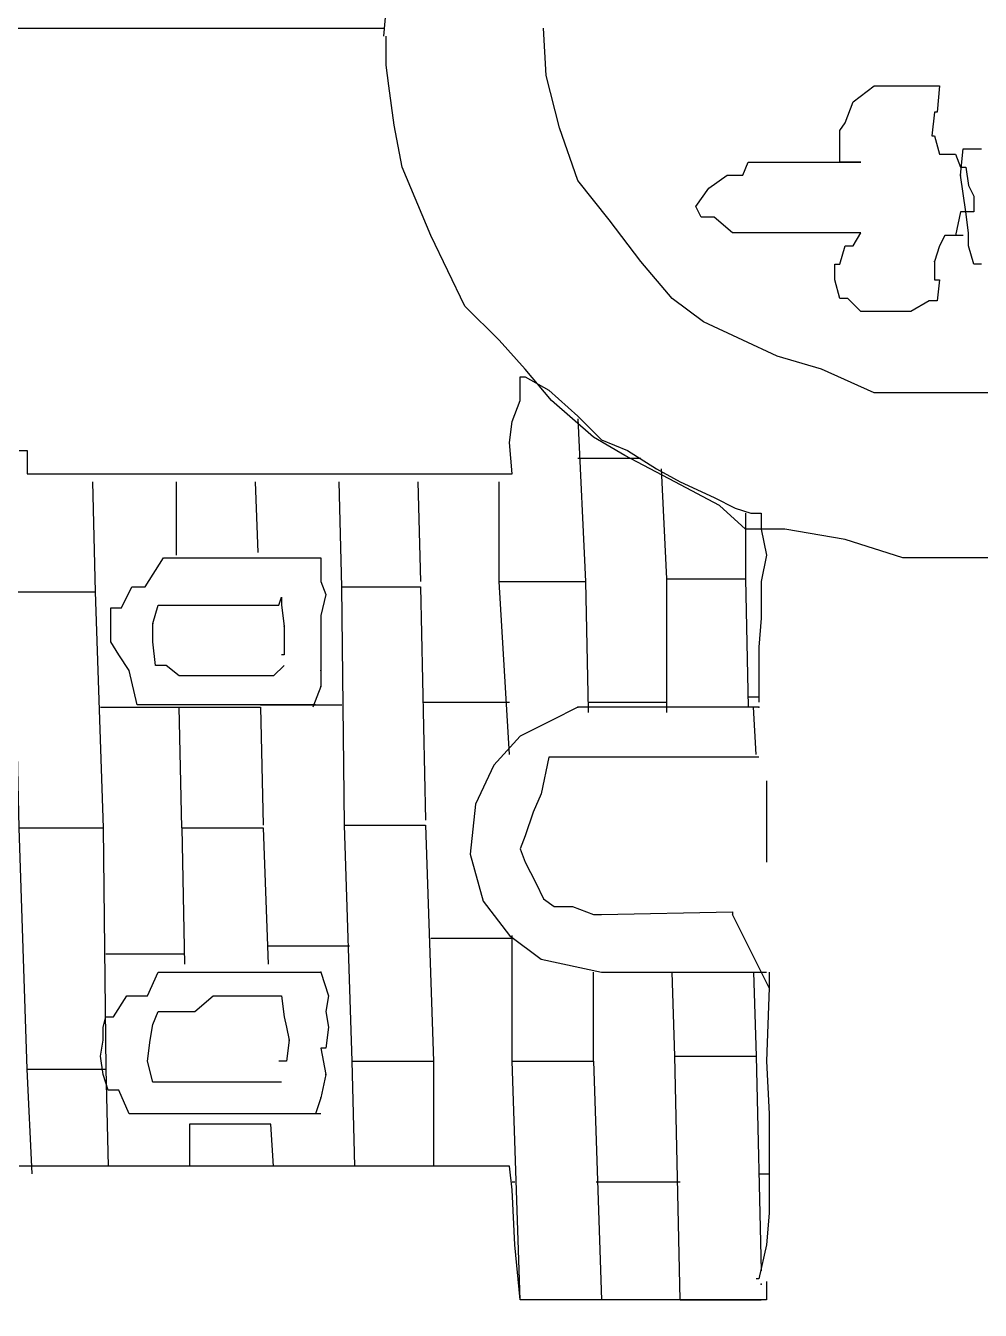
# Model space of a CAD drawing. Extents: x 730854 to 731444, y 4378581 to 4379608.
# Drawn here: x 730888.375 to 730892.015, y 4379437.29 to 4379442.19 of the extents above; entities that cross this region are included whole.
import ezdxf

# ---------------------------------------------------------------- set-up
doc = ezdxf.new("R2010")
doc.units = 0
doc.layers.get('0').update_dxf_attribs({"linetype": 'CONTINUOUS'})

msp = doc.modelspace()

# ---------------------------------------------------------------- linework, layer by layer
at = {"color": 0, "linetype": 'CONTINUOUS'}
for p, q in [((730889.74, 4379442.15), (730889.75, 4379442.25)), ((730889.74, 4379442.15), (730889.75, 4379442.25)), ((730888.19, 4379442.18), (730888.97, 4379442.18)), ((730888.19, 4379442.18), (730888.97, 4379442.18)), ((730888.97, 4379442.18), (730889.59, 4379442.18)), ((730888.97, 4379442.18), (730889.59, 4379442.18)), ((730889.59, 4379442.18), (730889.74, 4379442.18)), ((730889.59, 4379442.18), (730889.74, 4379442.18)), ((730890.36, 4379442), (730890.35, 4379442.18)), ((730890.36, 4379442), (730890.35, 4379442.18)), ((730889.75, 4379442.04), (730889.75, 4379442.15)), ((730889.75, 4379442.04), (730889.75, 4379442.15)), ((730889.76, 4379441.96), (730889.75, 4379442.04)), ((730889.76, 4379441.96), (730889.75, 4379442.04)), ((730890.41, 4379441.8), (730890.36, 4379442)), ((730890.41, 4379441.8), (730890.36, 4379442)), ((730889.78, 4379441.81), (730889.76, 4379441.96)), ((730889.78, 4379441.81), (730889.76, 4379441.96)), ((730891.53, 4379441.9), (730891.61, 4379441.96)), ((730891.53, 4379441.9), (730891.61, 4379441.96)), ((730891.61, 4379441.96), (730891.68, 4379441.96)), ((730891.61, 4379441.96), (730891.68, 4379441.96)), ((730891.68, 4379441.96), (730891.76, 4379441.96)), ((730891.68, 4379441.96), (730891.76, 4379441.96)), ((730891.76, 4379441.96), (730891.81, 4379441.96)), ((730891.76, 4379441.96), (730891.81, 4379441.96)), ((730891.81, 4379441.96), (730891.86, 4379441.96)), ((730891.81, 4379441.96), (730891.86, 4379441.96)), ((730891.86, 4379441.96), (730891.85, 4379441.86)), ((730891.86, 4379441.96), (730891.85, 4379441.86)), ((730891.5, 4379441.82), (730891.53, 4379441.9)), ((730891.5, 4379441.82), (730891.53, 4379441.9)), ((730891.84, 4379441.86), (730891.83, 4379441.77)), ((730891.84, 4379441.86), (730891.83, 4379441.77)), ((730891.85, 4379441.86), (730891.84, 4379441.86)), ((730891.85, 4379441.86), (730891.84, 4379441.86)), ((730889.81, 4379441.65), (730889.78, 4379441.81)), ((730889.81, 4379441.65), (730889.78, 4379441.81)), ((730890.48, 4379441.6), (730890.41, 4379441.8)), ((730890.48, 4379441.6), (730890.41, 4379441.8)), ((730891.48, 4379441.79), (730891.5, 4379441.82)), ((730891.48, 4379441.79), (730891.5, 4379441.82)), ((730891.48, 4379441.67), (730891.48, 4379441.79)), ((730891.48, 4379441.67), (730891.48, 4379441.79)), ((730891.83, 4379441.77), (730891.84, 4379441.77)), ((730891.83, 4379441.77), (730891.84, 4379441.77)), ((730891.84, 4379441.77), (730891.86, 4379441.7)), ((730891.84, 4379441.77), (730891.86, 4379441.7)), ((730891.86, 4379441.7), (730891.88, 4379441.7)), ((730891.86, 4379441.7), (730891.88, 4379441.7)), ((730891.88, 4379441.7), (730891.92, 4379441.7)), ((730891.88, 4379441.7), (730891.92, 4379441.7)), ((730891.92, 4379441.7), (730891.94, 4379441.65)), ((730891.92, 4379441.7), (730891.94, 4379441.65)), ((730891.94, 4379441.62), (730891.95, 4379441.72)), ((730891.94, 4379441.62), (730891.95, 4379441.72)), ((730891.95, 4379441.72), (730891.99, 4379441.72)), ((730891.95, 4379441.72), (730891.99, 4379441.72)), ((730891.99, 4379441.72), (730892.02, 4379441.72)), ((730891.99, 4379441.72), (730892.02, 4379441.72)), ((730889.92, 4379441.39), (730889.81, 4379441.65)), ((730889.92, 4379441.39), (730889.81, 4379441.65)), ((730891.11, 4379441.62), (730891.13, 4379441.67)), ((730891.11, 4379441.62), (730891.13, 4379441.67)), ((730891.13, 4379441.67), (730891.21, 4379441.67)), ((730891.13, 4379441.67), (730891.21, 4379441.67)), ((730891.21, 4379441.67), (730891.26, 4379441.67)), ((730891.21, 4379441.67), (730891.26, 4379441.67)), ((730891.26, 4379441.67), (730891.35, 4379441.67)), ((730891.26, 4379441.67), (730891.35, 4379441.67)), ((730891.35, 4379441.67), (730891.44, 4379441.67)), ((730891.35, 4379441.67), (730891.44, 4379441.67)), ((730891.44, 4379441.67), (730891.48, 4379441.67)), ((730891.44, 4379441.67), (730891.48, 4379441.67)), ((730891.48, 4379441.67), (730891.52, 4379441.67)), ((730891.52, 4379441.67), (730891.48, 4379441.67)), ((730891.48, 4379441.67), (730891.52, 4379441.67)), ((730891.52, 4379441.67), (730891.48, 4379441.67)), ((730891.52, 4379441.67), (730891.56, 4379441.67)), ((730891.56, 4379441.67), (730891.52, 4379441.67)), ((730891.52, 4379441.67), (730891.56, 4379441.67)), ((730891.56, 4379441.67), (730891.52, 4379441.67)), ((730891.94, 4379441.65), (730891.96, 4379441.65)), ((730891.94, 4379441.65), (730891.96, 4379441.65)), ((730891.96, 4379441.65), (730891.97, 4379441.58)), ((730891.96, 4379441.65), (730891.97, 4379441.58)), ((730890.6, 4379441.45), (730890.48, 4379441.6)), ((730890.6, 4379441.45), (730890.48, 4379441.6)), ((730890.98, 4379441.57), (730891.05, 4379441.62)), ((730890.98, 4379441.57), (730891.05, 4379441.62)), ((730891.05, 4379441.62), (730891.11, 4379441.62)), ((730891.05, 4379441.62), (730891.11, 4379441.62)), ((730891.95, 4379441.55), (730891.94, 4379441.62)), ((730891.95, 4379441.55), (730891.94, 4379441.62)), ((730890.93, 4379441.5), (730890.98, 4379441.57)), ((730890.93, 4379441.5), (730890.98, 4379441.57)), ((730891.96, 4379441.48), (730891.95, 4379441.55)), ((730891.96, 4379441.48), (730891.95, 4379441.55)), ((730891.97, 4379441.58), (730891.99, 4379441.54)), ((730891.97, 4379441.58), (730891.99, 4379441.54)), ((730890.95, 4379441.46), (730890.93, 4379441.5)), ((730890.95, 4379441.46), (730890.93, 4379441.5)), ((730891.99, 4379441.54), (730891.99, 4379441.48)), ((730891.99, 4379441.54), (730891.99, 4379441.48)), ((730890.72, 4379441.29), (730890.6, 4379441.45)), ((730890.72, 4379441.29), (730890.6, 4379441.45)), ((730891, 4379441.46), (730890.95, 4379441.46)), ((730891, 4379441.46), (730890.95, 4379441.46)), ((730891.07, 4379441.4), (730891, 4379441.46)), ((730891.07, 4379441.4), (730891, 4379441.46)), ((730891.94, 4379441.48), (730891.92, 4379441.39)), ((730891.94, 4379441.48), (730891.92, 4379441.39)), ((730891.96, 4379441.48), (730891.94, 4379441.48)), ((730891.96, 4379441.48), (730891.94, 4379441.48)), ((730891.97, 4379441.4), (730891.96, 4379441.48)), ((730891.99, 4379441.48), (730891.96, 4379441.48)), ((730891.97, 4379441.4), (730891.96, 4379441.48)), ((730891.99, 4379441.48), (730891.96, 4379441.48)), ((730891.17, 4379441.4), (730891.07, 4379441.4)), ((730891.17, 4379441.4), (730891.07, 4379441.4)), ((730891.26, 4379441.4), (730891.17, 4379441.4)), ((730891.26, 4379441.4), (730891.17, 4379441.4)), ((730891.33, 4379441.4), (730891.26, 4379441.4)), ((730891.33, 4379441.4), (730891.26, 4379441.4)), ((730891.38, 4379441.4), (730891.33, 4379441.4)), ((730891.38, 4379441.4), (730891.33, 4379441.4)), ((730891.44, 4379441.4), (730891.38, 4379441.4)), ((730891.44, 4379441.4), (730891.38, 4379441.4)), ((730891.51, 4379441.4), (730891.44, 4379441.4)), ((730891.51, 4379441.4), (730891.44, 4379441.4)), ((730891.56, 4379441.4), (730891.51, 4379441.4)), ((730891.56, 4379441.4), (730891.51, 4379441.4)), ((730891.53, 4379441.35), (730891.56, 4379441.4)), ((730891.53, 4379441.35), (730891.56, 4379441.4)), ((730891.97, 4379441.35), (730891.97, 4379441.4)), ((730891.97, 4379441.35), (730891.97, 4379441.4)), ((730890.05, 4379441.12), (730889.92, 4379441.39)), ((730890.05, 4379441.12), (730889.92, 4379441.39)), ((730891.48, 4379441.28), (730891.5, 4379441.35)), ((730891.48, 4379441.28), (730891.5, 4379441.35)), ((730891.5, 4379441.35), (730891.53, 4379441.35)), ((730891.5, 4379441.35), (730891.53, 4379441.35)), ((730891.86, 4379441.35), (730891.84, 4379441.29)), ((730891.86, 4379441.35), (730891.84, 4379441.29)), ((730891.88, 4379441.39), (730891.86, 4379441.35)), ((730891.88, 4379441.39), (730891.86, 4379441.35)), ((730891.92, 4379441.39), (730891.88, 4379441.39)), ((730891.92, 4379441.39), (730891.88, 4379441.39)), ((730891.95, 4379441.39), (730891.92, 4379441.39)), ((730891.95, 4379441.39), (730891.92, 4379441.39)), ((730891.99, 4379441.28), (730891.97, 4379441.35)), ((730891.99, 4379441.28), (730891.97, 4379441.35)), ((730890.84, 4379441.15), (730890.72, 4379441.29)), ((730890.84, 4379441.15), (730890.72, 4379441.29)), ((730891.46, 4379441.22), (730891.46, 4379441.28)), ((730891.46, 4379441.28), (730891.48, 4379441.28)), ((730891.46, 4379441.22), (730891.46, 4379441.28)), ((730891.46, 4379441.28), (730891.48, 4379441.28)), ((730891.84, 4379441.29), (730891.84, 4379441.22)), ((730891.84, 4379441.29), (730891.84, 4379441.22)), ((730892.02, 4379441.28), (730891.99, 4379441.28)), ((730892.02, 4379441.28), (730891.99, 4379441.28)), ((730891.48, 4379441.15), (730891.46, 4379441.22)), ((730891.48, 4379441.15), (730891.46, 4379441.22)), ((730891.84, 4379441.22), (730891.86, 4379441.22)), ((730891.84, 4379441.22), (730891.86, 4379441.22)), ((730891.86, 4379441.22), (730891.85, 4379441.14)), ((730891.86, 4379441.22), (730891.85, 4379441.14)), ((730890.96, 4379441.06), (730890.84, 4379441.15)), ((730890.96, 4379441.06), (730890.84, 4379441.15)), ((730891.51, 4379441.15), (730891.48, 4379441.15)), ((730891.51, 4379441.15), (730891.48, 4379441.15)), ((730891.56, 4379441.1), (730891.51, 4379441.15)), ((730891.56, 4379441.1), (730891.51, 4379441.15)), ((730890.18, 4379440.99), (730890.05, 4379441.12)), ((730890.18, 4379440.99), (730890.05, 4379441.12)), ((730891.82, 4379441.14), (730891.75, 4379441.1)), ((730891.82, 4379441.14), (730891.75, 4379441.1)), ((730891.85, 4379441.14), (730891.82, 4379441.14)), ((730891.85, 4379441.14), (730891.82, 4379441.14)), ((730891.11, 4379440.99), (730890.96, 4379441.06)), ((730891.11, 4379440.99), (730890.96, 4379441.06)), ((730891.62, 4379441.1), (730891.56, 4379441.1)), ((730891.62, 4379441.1), (730891.56, 4379441.1)), ((730891.67, 4379441.1), (730891.62, 4379441.1)), ((730891.67, 4379441.1), (730891.62, 4379441.1)), ((730891.75, 4379441.1), (730891.67, 4379441.1)), ((730891.75, 4379441.1), (730891.67, 4379441.1)), ((730890.28, 4379440.88), (730890.18, 4379440.99)), ((730890.28, 4379440.88), (730890.18, 4379440.99)), ((730891.24, 4379440.93), (730891.11, 4379440.99)), ((730891.24, 4379440.93), (730891.11, 4379440.99)), ((730891.41, 4379440.88), (730891.24, 4379440.93)), ((730891.41, 4379440.88), (730891.24, 4379440.93)), ((730890.38, 4379440.76), (730890.28, 4379440.88)), ((730890.38, 4379440.76), (730890.28, 4379440.88)), ((730891.61, 4379440.79), (730891.41, 4379440.88)), ((730891.61, 4379440.79), (730891.41, 4379440.88)), ((730890.26, 4379440.8), (730890.26, 4379440.85)), ((730890.26, 4379440.85), (730890.28, 4379440.85)), ((730890.26, 4379440.8), (730890.26, 4379440.85)), ((730890.26, 4379440.85), (730890.28, 4379440.85)), ((730890.28, 4379440.85), (730890.37, 4379440.8)), ((730890.28, 4379440.85), (730890.37, 4379440.8)), ((730890.23, 4379440.68), (730890.26, 4379440.76)), ((730890.23, 4379440.68), (730890.26, 4379440.76)), ((730890.26, 4379440.76), (730890.26, 4379440.8)), ((730890.26, 4379440.76), (730890.26, 4379440.8)), ((730890.37, 4379440.8), (730890.48, 4379440.7)), ((730890.37, 4379440.8), (730890.48, 4379440.7)), ((730890.54, 4379440.62), (730890.38, 4379440.76)), ((730890.54, 4379440.62), (730890.38, 4379440.76)), ((730891.81, 4379440.79), (730891.61, 4379440.79)), ((730891.81, 4379440.79), (730891.61, 4379440.79)), ((730892, 4379440.79), (730891.81, 4379440.79)), ((730892, 4379440.79), (730891.81, 4379440.79)), ((730892.2, 4379440.79), (730892, 4379440.79)), ((730892.2, 4379440.79), (730892, 4379440.79)), ((730890.22, 4379440.6), (730890.23, 4379440.68)), ((730890.22, 4379440.6), (730890.23, 4379440.68)), ((730890.48, 4379440.7), (730890.57, 4379440.61)), ((730890.48, 4379440.7), (730890.57, 4379440.61)), ((730890.48, 4379440.69), (730890.51, 4379440.07)), ((730890.48, 4379440.69), (730890.51, 4379440.07)), ((730890.66, 4379440.55), (730890.54, 4379440.62)), ((730890.66, 4379440.55), (730890.54, 4379440.62)), ((730888.35, 4379440.57), (730888.38, 4379440.57)), ((730888.35, 4379440.57), (730888.38, 4379440.57)), ((730888.38, 4379440.57), (730888.38, 4379440.48)), ((730888.38, 4379440.57), (730888.38, 4379440.48)), ((730890.23, 4379440.48), (730890.22, 4379440.6)), ((730890.23, 4379440.48), (730890.22, 4379440.6)), ((730890.57, 4379440.61), (730890.67, 4379440.57)), ((730890.57, 4379440.61), (730890.67, 4379440.57)), ((730890.67, 4379440.57), (730890.78, 4379440.5)), ((730890.67, 4379440.57), (730890.78, 4379440.5)), ((730890.48, 4379440.54), (730890.72, 4379440.54)), ((730890.48, 4379440.54), (730890.72, 4379440.54)), ((730890.85, 4379440.45), (730890.66, 4379440.55)), ((730890.85, 4379440.45), (730890.66, 4379440.55)), ((730888.38, 4379440.48), (730888.43, 4379440.48)), ((730888.38, 4379440.48), (730888.43, 4379440.48)), ((730888.43, 4379440.48), (730888.57, 4379440.48)), ((730888.43, 4379440.48), (730888.57, 4379440.48)), ((730888.57, 4379440.48), (730888.87, 4379440.48)), ((730888.57, 4379440.48), (730888.87, 4379440.48)), ((730888.87, 4379440.48), (730889.14, 4379440.48)), ((730888.87, 4379440.48), (730889.14, 4379440.48)), ((730889.14, 4379440.48), (730889.31, 4379440.48)), ((730889.14, 4379440.48), (730889.31, 4379440.48)), ((730889.31, 4379440.48), (730889.47, 4379440.48)), ((730889.31, 4379440.48), (730889.47, 4379440.48)), ((730889.47, 4379440.48), (730889.62, 4379440.48)), ((730889.47, 4379440.48), (730889.62, 4379440.48)), ((730889.62, 4379440.48), (730889.81, 4379440.48)), ((730889.62, 4379440.48), (730889.81, 4379440.48)), ((730889.81, 4379440.48), (730889.95, 4379440.48)), ((730889.81, 4379440.48), (730889.95, 4379440.48)), ((730889.95, 4379440.48), (730890.09, 4379440.48)), ((730889.95, 4379440.48), (730890.09, 4379440.48)), ((730890.09, 4379440.48), (730890.15, 4379440.48)), ((730890.09, 4379440.48), (730890.15, 4379440.48)), ((730890.15, 4379440.48), (730890.21, 4379440.48)), ((730890.15, 4379440.48), (730890.21, 4379440.48)), ((730890.21, 4379440.48), (730890.23, 4379440.48)), ((730890.21, 4379440.48), (730890.23, 4379440.48)), ((730890.78, 4379440.5), (730890.87, 4379440.45)), ((730890.78, 4379440.5), (730890.87, 4379440.45)), ((730890.82, 4379440.08), (730890.8, 4379440.5)), ((730890.82, 4379440.08), (730890.8, 4379440.5)), ((730888.63, 4379440.45), (730888.64, 4379440.03)), ((730888.63, 4379440.45), (730888.64, 4379440.03)), ((730888.95, 4379440.17), (730888.95, 4379440.45)), ((730888.95, 4379440.17), (730888.95, 4379440.45)), ((730889.25, 4379440.45), (730889.26, 4379440.18)), ((730889.25, 4379440.45), (730889.26, 4379440.18)), ((730889.58, 4379440.05), (730889.57, 4379440.45)), ((730889.58, 4379440.05), (730889.57, 4379440.45)), ((730889.87, 4379440.45), (730889.88, 4379440.07)), ((730889.87, 4379440.45), (730889.88, 4379440.07)), ((730890.18, 4379440.07), (730890.18, 4379440.45)), ((730890.18, 4379440.07), (730890.18, 4379440.45)), ((730891.02, 4379440.36), (730890.85, 4379440.45)), ((730891.02, 4379440.36), (730890.85, 4379440.45)), ((730890.87, 4379440.45), (730891, 4379440.39)), ((730890.87, 4379440.45), (730891, 4379440.39)), ((730891, 4379440.39), (730891.08, 4379440.35)), ((730891, 4379440.39), (730891.08, 4379440.35)), ((730891.12, 4379440.27), (730891.02, 4379440.36)), ((730891.12, 4379440.27), (730891.02, 4379440.36)), ((730891.08, 4379440.35), (730891.14, 4379440.33)), ((730891.08, 4379440.35), (730891.14, 4379440.33)), ((730891.12, 4379440.33), (730891.12, 4379440.08)), ((730891.12, 4379440.33), (730891.12, 4379440.08)), ((730891.14, 4379440.33), (730891.18, 4379440.33)), ((730891.14, 4379440.33), (730891.18, 4379440.33)), ((730891.18, 4379440.33), (730891.18, 4379440.27)), ((730891.18, 4379440.33), (730891.18, 4379440.27)), ((730891.27, 4379440.27), (730891.12, 4379440.27)), ((730891.27, 4379440.27), (730891.12, 4379440.27)), ((730891.18, 4379440.27), (730891.2, 4379440.17)), ((730891.18, 4379440.27), (730891.2, 4379440.17)), ((730891.5, 4379440.23), (730891.27, 4379440.27)), ((730891.5, 4379440.23), (730891.27, 4379440.27)), ((730891.72, 4379440.16), (730891.5, 4379440.23)), ((730891.72, 4379440.16), (730891.5, 4379440.23)), ((730891.2, 4379440.17), (730891.18, 4379440.07)), ((730891.2, 4379440.17), (730891.18, 4379440.07)), ((730888.83, 4379440.05), (730888.9, 4379440.16)), ((730888.83, 4379440.05), (730888.9, 4379440.16)), ((730888.9, 4379440.16), (730888.96, 4379440.16)), ((730888.9, 4379440.16), (730888.96, 4379440.16)), ((730888.96, 4379440.16), (730889.03, 4379440.16)), ((730888.96, 4379440.16), (730889.03, 4379440.16)), ((730889.03, 4379440.16), (730889.1, 4379440.16)), ((730889.03, 4379440.16), (730889.1, 4379440.16)), ((730889.1, 4379440.16), (730889.19, 4379440.16)), ((730889.1, 4379440.16), (730889.19, 4379440.16)), ((730889.19, 4379440.16), (730889.28, 4379440.16)), ((730889.19, 4379440.16), (730889.28, 4379440.16)), ((730889.28, 4379440.16), (730889.34, 4379440.16)), ((730889.28, 4379440.16), (730889.34, 4379440.16)), ((730889.34, 4379440.16), (730889.39, 4379440.16)), ((730889.34, 4379440.16), (730889.39, 4379440.16)), ((730889.39, 4379440.16), (730889.44, 4379440.16)), ((730889.39, 4379440.16), (730889.44, 4379440.16)), ((730889.44, 4379440.16), (730889.47, 4379440.16)), ((730889.44, 4379440.16), (730889.47, 4379440.16)), ((730889.47, 4379440.16), (730889.5, 4379440.16)), ((730889.47, 4379440.16), (730889.5, 4379440.16)), ((730889.5, 4379440.16), (730889.5, 4379440.07)), ((730889.5, 4379440.16), (730889.5, 4379440.07)), ((730891.92, 4379440.16), (730891.72, 4379440.16)), ((730891.92, 4379440.16), (730891.72, 4379440.16)), ((730892.14, 4379440.16), (730891.92, 4379440.16)), ((730892.14, 4379440.16), (730891.92, 4379440.16)), ((730888.74, 4379439.97), (730888.78, 4379440.05)), ((730888.74, 4379439.97), (730888.78, 4379440.05)), ((730888.78, 4379440.05), (730888.83, 4379440.05)), ((730888.78, 4379440.05), (730888.83, 4379440.05)), ((730889.5, 4379440.07), (730889.52, 4379440.02)), ((730889.5, 4379440.07), (730889.52, 4379440.02)), ((730891.18, 4379440.07), (730891.18, 4379439.93)), ((730891.18, 4379440.07), (730891.18, 4379439.93)), ((730888.86, 4379439.91), (730888.88, 4379439.98)), ((730888.86, 4379439.91), (730888.88, 4379439.98)), ((730888.88, 4379439.98), (730888.91, 4379439.98)), ((730888.88, 4379439.98), (730888.91, 4379439.98)), ((730888.91, 4379439.98), (730888.96, 4379439.98)), ((730888.91, 4379439.98), (730888.96, 4379439.98)), ((730888.96, 4379439.98), (730889.04, 4379439.98)), ((730888.96, 4379439.98), (730889.04, 4379439.98)), ((730889.04, 4379439.98), (730889.14, 4379439.98)), ((730889.04, 4379439.98), (730889.14, 4379439.98)), ((730889.14, 4379439.98), (730889.2, 4379439.98)), ((730889.14, 4379439.98), (730889.2, 4379439.98)), ((730889.2, 4379439.98), (730889.25, 4379439.98)), ((730889.2, 4379439.98), (730889.25, 4379439.98)), ((730889.25, 4379439.98), (730889.31, 4379439.98)), ((730889.25, 4379439.98), (730889.31, 4379439.98)), ((730889.31, 4379439.98), (730889.34, 4379439.98)), ((730889.31, 4379439.98), (730889.34, 4379439.98)), ((730889.34, 4379439.98), (730889.35, 4379440.01)), ((730889.34, 4379439.98), (730889.35, 4379440.01)), ((730889.35, 4379440.01), (730889.35, 4379439.98)), ((730889.35, 4379440.01), (730889.35, 4379439.98)), ((730889.35, 4379439.98), (730889.36, 4379439.9)), ((730889.35, 4379439.98), (730889.36, 4379439.9)), ((730889.52, 4379440.02), (730889.5, 4379439.94)), ((730889.52, 4379440.02), (730889.5, 4379439.94)), ((730888.7, 4379439.92), (730888.7, 4379439.97)), ((730888.7, 4379439.97), (730888.74, 4379439.97)), ((730888.7, 4379439.92), (730888.7, 4379439.97)), ((730888.7, 4379439.97), (730888.74, 4379439.97)), ((730889.5, 4379439.94), (730889.5, 4379439.9)), ((730889.5, 4379439.94), (730889.5, 4379439.9)), ((730891.18, 4379439.93), (730891.17, 4379439.82)), ((730891.18, 4379439.93), (730891.17, 4379439.82)), ((730888.7, 4379439.84), (730888.7, 4379439.92)), ((730888.7, 4379439.84), (730888.7, 4379439.92)), ((730888.86, 4379439.84), (730888.86, 4379439.91)), ((730888.86, 4379439.84), (730888.86, 4379439.91)), ((730889.36, 4379439.9), (730889.36, 4379439.79)), ((730889.36, 4379439.9), (730889.36, 4379439.79)), ((730889.5, 4379439.9), (730889.5, 4379439.83)), ((730889.5, 4379439.9), (730889.5, 4379439.83)), ((730888.73, 4379439.79), (730888.7, 4379439.84)), ((730888.73, 4379439.79), (730888.7, 4379439.84)), ((730888.87, 4379439.75), (730888.86, 4379439.84)), ((730888.87, 4379439.75), (730888.86, 4379439.84)), ((730889.5, 4379439.83), (730889.5, 4379439.79)), ((730889.5, 4379439.83), (730889.5, 4379439.79)), ((730888.77, 4379439.73), (730888.73, 4379439.79)), ((730888.77, 4379439.73), (730888.73, 4379439.79)), ((730889.36, 4379439.79), (730889.35, 4379439.79)), ((730889.36, 4379439.79), (730889.35, 4379439.79)), ((730889.5, 4379439.79), (730889.5, 4379439.73)), ((730889.5, 4379439.79), (730889.5, 4379439.73)), ((730891.17, 4379439.82), (730891.17, 4379439.71)), ((730891.17, 4379439.82), (730891.17, 4379439.71)), ((730888.8, 4379439.6), (730888.77, 4379439.73)), ((730888.8, 4379439.6), (730888.77, 4379439.73)), ((730888.91, 4379439.75), (730888.87, 4379439.75)), ((730888.91, 4379439.75), (730888.87, 4379439.75)), ((730888.96, 4379439.71), (730888.91, 4379439.75)), ((730888.96, 4379439.71), (730888.91, 4379439.75)), ((730889.36, 4379439.75), (730889.32, 4379439.71)), ((730889.36, 4379439.75), (730889.32, 4379439.71)), ((730889.5, 4379439.73), (730889.5, 4379439.67)), ((730889.5, 4379439.73), (730889.5, 4379439.67)), ((730889.02, 4379439.71), (730888.96, 4379439.71)), ((730889.02, 4379439.71), (730888.96, 4379439.71)), ((730889.05, 4379439.71), (730889.02, 4379439.71)), ((730889.05, 4379439.71), (730889.02, 4379439.71)), ((730889.11, 4379439.71), (730889.05, 4379439.71)), ((730889.11, 4379439.71), (730889.05, 4379439.71)), ((730889.19, 4379439.71), (730889.11, 4379439.71)), ((730889.19, 4379439.71), (730889.11, 4379439.71)), ((730889.27, 4379439.71), (730889.19, 4379439.71)), ((730889.27, 4379439.71), (730889.19, 4379439.71)), ((730889.32, 4379439.71), (730889.27, 4379439.71)), ((730889.32, 4379439.71), (730889.27, 4379439.71)), ((730891.17, 4379439.71), (730891.17, 4379439.62)), ((730891.17, 4379439.71), (730891.17, 4379439.62)), ((730889.5, 4379439.67), (730889.47, 4379439.59)), ((730889.5, 4379439.67), (730889.47, 4379439.59)), ((730888.66, 4379439.59), (730888.96, 4379439.59)), ((730888.66, 4379439.59), (730888.96, 4379439.59)), ((730888.86, 4379439.6), (730888.8, 4379439.6)), ((730888.86, 4379439.6), (730888.8, 4379439.6)), ((730888.88, 4379439.6), (730888.86, 4379439.6)), ((730888.88, 4379439.6), (730888.86, 4379439.6)), ((730888.98, 4379439.6), (730888.88, 4379439.6)), ((730888.98, 4379439.6), (730888.88, 4379439.6)), ((730889.09, 4379439.6), (730888.98, 4379439.6)), ((730889.09, 4379439.6), (730888.98, 4379439.6)), ((730889.16, 4379439.6), (730889.09, 4379439.6)), ((730889.16, 4379439.6), (730889.09, 4379439.6)), ((730889.24, 4379439.6), (730889.16, 4379439.6)), ((730889.24, 4379439.6), (730889.16, 4379439.6)), ((730889.38, 4379439.6), (730889.24, 4379439.6)), ((730889.38, 4379439.6), (730889.24, 4379439.6)), ((730889.27, 4379439.6), (730889.58, 4379439.6)), ((730889.27, 4379439.6), (730889.58, 4379439.6)), ((730889.48, 4379439.6), (730889.38, 4379439.6)), ((730889.48, 4379439.6), (730889.38, 4379439.6)), ((730889.89, 4379439.61), (730890.22, 4379439.61)), ((730889.89, 4379439.61), (730890.22, 4379439.61)), ((730890.48, 4379439.59), (730890.38, 4379439.54)), ((730890.48, 4379439.59), (730890.38, 4379439.54)), ((730890.52, 4379439.59), (730890.48, 4379439.59)), ((730890.52, 4379439.59), (730890.48, 4379439.59)), ((730890.52, 4379439.61), (730890.82, 4379439.61)), ((730890.52, 4379439.61), (730890.82, 4379439.61)), ((730891.17, 4379439.59), (730890.52, 4379439.59)), ((730891.17, 4379439.59), (730890.52, 4379439.59)), ((730891.13, 4379439.63), (730891.17, 4379439.63)), ((730891.13, 4379439.63), (730891.17, 4379439.63)), ((730891.16, 4379439.41), (730891.15, 4379439.59)), ((730891.16, 4379439.41), (730891.15, 4379439.59)), ((730891.17, 4379439.62), (730891.17, 4379439.61)), ((730891.17, 4379439.62), (730891.17, 4379439.61)), ((730890.38, 4379439.54), (730890.26, 4379439.48)), ((730890.38, 4379439.54), (730890.26, 4379439.48)), ((730890.26, 4379439.48), (730890.16, 4379439.37)), ((730890.26, 4379439.48), (730890.16, 4379439.37)), ((730890.37, 4379439.4), (730890.34, 4379439.26)), ((730890.37, 4379439.4), (730890.34, 4379439.26)), ((730890.42, 4379439.4), (730890.37, 4379439.4)), ((730890.42, 4379439.4), (730890.37, 4379439.4)), ((730890.46, 4379439.4), (730890.42, 4379439.4)), ((730890.46, 4379439.4), (730890.42, 4379439.4)), ((730890.52, 4379439.4), (730890.46, 4379439.4)), ((730890.52, 4379439.4), (730890.46, 4379439.4)), ((730891.17, 4379439.4), (730890.52, 4379439.4)), ((730891.17, 4379439.4), (730890.52, 4379439.4)), ((730890.16, 4379439.37), (730890.09, 4379439.22)), ((730890.16, 4379439.37), (730890.09, 4379439.22)), ((730891.2, 4379439.31), (730891.2, 4379439.23)), ((730891.2, 4379439.31), (730891.2, 4379439.23)), ((730890.34, 4379439.26), (730890.31, 4379439.19)), ((730890.34, 4379439.26), (730890.31, 4379439.19)), ((730890.09, 4379439.22), (730890.07, 4379439.03)), ((730890.09, 4379439.22), (730890.07, 4379439.03)), ((730890.31, 4379439.19), (730890.28, 4379439.1)), ((730890.31, 4379439.19), (730890.28, 4379439.1)), ((730891.2, 4379439.23), (730891.2, 4379439.05)), ((730891.2, 4379439.23), (730891.2, 4379439.05)), ((730888.97, 4379439.13), (730888.98, 4379438.61)), ((730888.97, 4379439.13), (730888.98, 4379438.61)), ((730890.28, 4379439.1), (730890.26, 4379439.05)), ((730890.28, 4379439.1), (730890.26, 4379439.05)), ((730890.26, 4379439.05), (730890.28, 4379439)), ((730890.26, 4379439.05), (730890.28, 4379439)), ((730891.2, 4379439.05), (730891.2, 4379439)), ((730891.2, 4379439.05), (730891.2, 4379439)), ((730890.07, 4379439.03), (730890.12, 4379438.85)), ((730890.07, 4379439.03), (730890.12, 4379438.85)), ((730890.28, 4379439), (730890.32, 4379438.92)), ((730890.28, 4379439), (730890.32, 4379438.92)), ((730890.32, 4379438.92), (730890.35, 4379438.86)), ((730890.32, 4379438.92), (730890.35, 4379438.86)), ((730890.12, 4379438.85), (730890.22, 4379438.72)), ((730890.12, 4379438.85), (730890.22, 4379438.72)), ((730890.35, 4379438.86), (730890.39, 4379438.83)), ((730890.35, 4379438.86), (730890.39, 4379438.83)), ((730890.39, 4379438.83), (730890.46, 4379438.83)), ((730890.39, 4379438.83), (730890.46, 4379438.83)), ((730890.46, 4379438.83), (730890.54, 4379438.8)), ((730890.46, 4379438.83), (730890.54, 4379438.8)), ((730890.54, 4379438.8), (730890.57, 4379438.8)), ((730890.54, 4379438.8), (730890.57, 4379438.8)), ((730890.57, 4379438.8), (730891.07, 4379438.81)), ((730890.57, 4379438.8), (730891.07, 4379438.81)), ((730891.07, 4379438.81), (730891.07, 4379438.8)), ((730891.07, 4379438.81), (730891.07, 4379438.8)), ((730891.21, 4379438.52), (730891.07, 4379438.8)), ((730891.21, 4379438.52), (730891.07, 4379438.8)), ((730889.92, 4379438.71), (730890.23, 4379438.71)), ((730889.92, 4379438.71), (730890.23, 4379438.71)), ((730890.22, 4379438.72), (730890.34, 4379438.63)), ((730890.22, 4379438.72), (730890.34, 4379438.63)), ((730890.23, 4379438.24), (730890.23, 4379438.72)), ((730890.23, 4379438.24), (730890.23, 4379438.72)), ((730889.3, 4379438.68), (730889.61, 4379438.68)), ((730889.3, 4379438.68), (730889.61, 4379438.68)), ((730888.68, 4379438.65), (730888.98, 4379438.65)), ((730888.68, 4379438.65), (730888.98, 4379438.65)), ((730890.34, 4379438.63), (730890.57, 4379438.58)), ((730890.34, 4379438.63), (730890.57, 4379438.58)), ((730888.84, 4379438.49), (730888.88, 4379438.58)), ((730888.84, 4379438.49), (730888.88, 4379438.58)), ((730888.88, 4379438.58), (730888.97, 4379438.58)), ((730888.88, 4379438.58), (730888.97, 4379438.58)), ((730888.97, 4379438.58), (730889.07, 4379438.58)), ((730888.97, 4379438.58), (730889.07, 4379438.58)), ((730889.07, 4379438.58), (730889.14, 4379438.58)), ((730889.07, 4379438.58), (730889.14, 4379438.58)), ((730889.14, 4379438.58), (730889.17, 4379438.58)), ((730889.14, 4379438.58), (730889.17, 4379438.58)), ((730889.17, 4379438.58), (730889.26, 4379438.58)), ((730889.17, 4379438.58), (730889.26, 4379438.58)), ((730889.26, 4379438.58), (730889.3, 4379438.58)), ((730889.26, 4379438.58), (730889.3, 4379438.58)), ((730889.3, 4379438.58), (730889.36, 4379438.58)), ((730889.3, 4379438.58), (730889.36, 4379438.58)), ((730889.36, 4379438.58), (730889.41, 4379438.58)), ((730889.36, 4379438.58), (730889.41, 4379438.58)), ((730889.41, 4379438.58), (730889.44, 4379438.58)), ((730889.41, 4379438.58), (730889.44, 4379438.58)), ((730889.44, 4379438.58), (730889.5, 4379438.58)), ((730889.44, 4379438.58), (730889.5, 4379438.58)), ((730889.5, 4379438.58), (730889.53, 4379438.49)), ((730889.5, 4379438.58), (730889.53, 4379438.49)), ((730890.54, 4379438.24), (730890.54, 4379438.58)), ((730890.54, 4379438.24), (730890.54, 4379438.58)), ((730890.57, 4379438.58), (730891.2, 4379438.58)), ((730890.57, 4379438.58), (730891.2, 4379438.58)), ((730890.85, 4379438.26), (730890.84, 4379438.58)), ((730890.85, 4379438.26), (730890.84, 4379438.58)), ((730891.15, 4379438.58), (730891.16, 4379438.26)), ((730891.15, 4379438.58), (730891.16, 4379438.26)), ((730891.21, 4379438.58), (730891.21, 4379438.52)), ((730891.21, 4379438.58), (730891.21, 4379438.52)), ((730891.21, 4379438.52), (730891.2, 4379438.24)), ((730891.21, 4379438.52), (730891.2, 4379438.24)), ((730888.71, 4379438.41), (730888.76, 4379438.49)), ((730888.71, 4379438.41), (730888.76, 4379438.49)), ((730888.76, 4379438.49), (730888.8, 4379438.49)), ((730888.76, 4379438.49), (730888.8, 4379438.49)), ((730888.8, 4379438.49), (730888.84, 4379438.49)), ((730888.8, 4379438.49), (730888.84, 4379438.49)), ((730889.02, 4379438.43), (730889.09, 4379438.49)), ((730889.02, 4379438.43), (730889.09, 4379438.49)), ((730889.09, 4379438.49), (730889.16, 4379438.49)), ((730889.09, 4379438.49), (730889.16, 4379438.49)), ((730889.16, 4379438.49), (730889.22, 4379438.49)), ((730889.16, 4379438.49), (730889.22, 4379438.49)), ((730889.22, 4379438.49), (730889.26, 4379438.49)), ((730889.22, 4379438.49), (730889.26, 4379438.49)), ((730889.26, 4379438.49), (730889.3, 4379438.49)), ((730889.26, 4379438.49), (730889.3, 4379438.49)), ((730889.3, 4379438.49), (730889.35, 4379438.49)), ((730889.3, 4379438.49), (730889.35, 4379438.49)), ((730889.35, 4379438.49), (730889.36, 4379438.41)), ((730889.35, 4379438.49), (730889.36, 4379438.41)), ((730889.53, 4379438.49), (730889.52, 4379438.43)), ((730889.53, 4379438.49), (730889.52, 4379438.43)), ((730888.67, 4379438.37), (730888.68, 4379438.41)), ((730888.67, 4379438.37), (730888.68, 4379438.41)), ((730888.68, 4379438.41), (730888.71, 4379438.41)), ((730888.68, 4379438.41), (730888.71, 4379438.41)), ((730888.86, 4379438.38), (730888.88, 4379438.43)), ((730888.86, 4379438.38), (730888.88, 4379438.43)), ((730888.88, 4379438.43), (730888.95, 4379438.43)), ((730888.88, 4379438.43), (730888.95, 4379438.43)), ((730888.95, 4379438.43), (730889.02, 4379438.43)), ((730888.95, 4379438.43), (730889.02, 4379438.43)), ((730889.36, 4379438.41), (730889.37, 4379438.37)), ((730889.36, 4379438.41), (730889.37, 4379438.37)), ((730889.52, 4379438.43), (730889.53, 4379438.37)), ((730889.52, 4379438.43), (730889.53, 4379438.37)), ((730888.67, 4379438.32), (730888.67, 4379438.37)), ((730888.67, 4379438.32), (730888.67, 4379438.37)), ((730888.85, 4379438.32), (730888.86, 4379438.38)), ((730888.85, 4379438.32), (730888.86, 4379438.38)), ((730889.37, 4379438.37), (730889.38, 4379438.32)), ((730889.37, 4379438.37), (730889.38, 4379438.32)), ((730889.53, 4379438.37), (730889.52, 4379438.29)), ((730889.53, 4379438.37), (730889.52, 4379438.29)), ((730888.66, 4379438.26), (730888.67, 4379438.32)), ((730888.66, 4379438.26), (730888.67, 4379438.32)), ((730888.84, 4379438.24), (730888.85, 4379438.32)), ((730888.84, 4379438.24), (730888.85, 4379438.32)), ((730889.38, 4379438.32), (730889.37, 4379438.24)), ((730889.38, 4379438.32), (730889.37, 4379438.24)), ((730888.67, 4379438.19), (730888.66, 4379438.26)), ((730888.67, 4379438.19), (730888.66, 4379438.26)), ((730889.52, 4379438.29), (730889.5, 4379438.29)), ((730889.5, 4379438.29), (730889.52, 4379438.19)), ((730889.52, 4379438.29), (730889.5, 4379438.29)), ((730889.5, 4379438.29), (730889.52, 4379438.19)), ((730888.86, 4379438.16), (730888.84, 4379438.24)), ((730888.86, 4379438.16), (730888.84, 4379438.24)), ((730889.35, 4379438.24), (730889.34, 4379438.24)), ((730889.35, 4379438.24), (730889.34, 4379438.24)), ((730889.37, 4379438.24), (730889.35, 4379438.24)), ((730889.37, 4379438.24), (730889.35, 4379438.24)), ((730891.2, 4379438.24), (730891.21, 4379438.04)), ((730891.2, 4379438.24), (730891.21, 4379438.04)), ((730888.69, 4379438.13), (730888.67, 4379438.19)), ((730888.69, 4379438.13), (730888.67, 4379438.19)), ((730889.52, 4379438.19), (730889.5, 4379438.1)), ((730889.52, 4379438.19), (730889.5, 4379438.1)), ((730888.73, 4379438.13), (730888.69, 4379438.13)), ((730888.73, 4379438.13), (730888.69, 4379438.13)), ((730888.77, 4379438.04), (730888.73, 4379438.13)), ((730888.77, 4379438.04), (730888.73, 4379438.13)), ((730888.88, 4379438.16), (730888.86, 4379438.16)), ((730888.88, 4379438.16), (730888.86, 4379438.16)), ((730888.94, 4379438.16), (730888.88, 4379438.16)), ((730888.94, 4379438.16), (730888.88, 4379438.16)), ((730889, 4379438.16), (730888.94, 4379438.16)), ((730889, 4379438.16), (730888.94, 4379438.16)), ((730889.08, 4379438.16), (730889, 4379438.16)), ((730889.08, 4379438.16), (730889, 4379438.16)), ((730889.16, 4379438.16), (730889.08, 4379438.16)), ((730889.16, 4379438.16), (730889.08, 4379438.16)), ((730889.22, 4379438.16), (730889.16, 4379438.16)), ((730889.22, 4379438.16), (730889.16, 4379438.16)), ((730889.29, 4379438.16), (730889.22, 4379438.16)), ((730889.29, 4379438.16), (730889.22, 4379438.16)), ((730889.35, 4379438.16), (730889.29, 4379438.16)), ((730889.35, 4379438.16), (730889.29, 4379438.16)), ((730889.5, 4379438.1), (730889.48, 4379438.04)), ((730889.5, 4379438.1), (730889.48, 4379438.04)), ((730888.83, 4379438.04), (730888.77, 4379438.04)), ((730888.83, 4379438.04), (730888.77, 4379438.04)), ((730888.9, 4379438.04), (730888.83, 4379438.04)), ((730888.9, 4379438.04), (730888.83, 4379438.04)), ((730888.96, 4379438.04), (730888.9, 4379438.04)), ((730888.96, 4379438.04), (730888.9, 4379438.04)), ((730889.04, 4379438.04), (730888.96, 4379438.04)), ((730889.04, 4379438.04), (730888.96, 4379438.04)), ((730889.11, 4379438.04), (730889.04, 4379438.04)), ((730889.11, 4379438.04), (730889.04, 4379438.04)), ((730889.19, 4379438.04), (730889.11, 4379438.04)), ((730889.19, 4379438.04), (730889.11, 4379438.04)), ((730889.29, 4379438.04), (730889.19, 4379438.04)), ((730889.29, 4379438.04), (730889.19, 4379438.04)), ((730889.39, 4379438.04), (730889.29, 4379438.04)), ((730889.39, 4379438.04), (730889.29, 4379438.04)), ((730889.5, 4379438.04), (730889.39, 4379438.04)), ((730889.5, 4379438.04), (730889.39, 4379438.04)), ((730889.48, 4379438.04), (730889.45, 4379438.04)), ((730889.48, 4379438.04), (730889.45, 4379438.04)), ((730891.21, 4379438.04), (730891.21, 4379437.84)), ((730891.21, 4379438.04), (730891.21, 4379437.84)), ((730888.44, 4379437.84), (730888.35, 4379437.84)), ((730888.44, 4379437.84), (730888.35, 4379437.84)), ((730888.55, 4379437.84), (730888.44, 4379437.84)), ((730888.55, 4379437.84), (730888.44, 4379437.84)), ((730888.73, 4379437.84), (730888.55, 4379437.84)), ((730888.73, 4379437.84), (730888.55, 4379437.84)), ((730888.96, 4379437.84), (730888.73, 4379437.84)), ((730888.96, 4379437.84), (730888.73, 4379437.84)), ((730889.73, 4379437.84), (730888.96, 4379437.84)), ((730889.73, 4379437.84), (730888.96, 4379437.84)), ((730890.22, 4379437.84), (730889.73, 4379437.84)), ((730890.22, 4379437.84), (730889.73, 4379437.84)), ((730890.23, 4379437.75), (730890.22, 4379437.84)), ((730890.23, 4379437.75), (730890.22, 4379437.84)), ((730891.21, 4379437.84), (730891.21, 4379437.66)), ((730891.21, 4379437.84), (730891.21, 4379437.66)), ((730890.23, 4379437.78), (730890.24, 4379437.78)), ((730890.23, 4379437.78), (730890.24, 4379437.78)), ((730890.55, 4379437.78), (730890.87, 4379437.78)), ((730890.55, 4379437.78), (730890.87, 4379437.78)), ((730891.17, 4379437.81), (730891.21, 4379437.81)), ((730891.17, 4379437.81), (730891.21, 4379437.81)), ((730890.24, 4379437.54), (730890.23, 4379437.75)), ((730890.24, 4379437.54), (730890.23, 4379437.75)), ((730891.21, 4379437.66), (730891.2, 4379437.54)), ((730891.21, 4379437.66), (730891.2, 4379437.54)), ((730890.26, 4379437.33), (730890.24, 4379437.54)), ((730890.26, 4379437.33), (730890.24, 4379437.54)), ((730891.2, 4379437.54), (730891.17, 4379437.41)), ((730891.2, 4379437.54), (730891.17, 4379437.41)), ((730891.17, 4379437.41), (730891.16, 4379437.41)), ((730891.17, 4379437.41), (730891.16, 4379437.41)), ((730891.2, 4379437.4), (730891.2, 4379437.33)), ((730891.2, 4379437.4), (730891.2, 4379437.33)), ((730890.72, 4379437.33), (730890.26, 4379437.33)), ((730890.72, 4379437.33), (730890.26, 4379437.33)), ((730891.2, 4379437.33), (730890.72, 4379437.33)), ((730891.2, 4379437.33), (730890.72, 4379437.33)), ((730890.87, 4379437.33), (730891.18, 4379437.33)), ((730890.87, 4379437.33), (730891.18, 4379437.33))]:
    msp.add_line(p, q, dxfattribs=at)
for points in [[(730890.82, 4379439.57), (730890.82, 4379440.08), (730891.12, 4379440.08), (730891.13, 4379439.59)], [(730890.82, 4379439.57), (730890.82, 4379440.08), (730891.12, 4379440.08), (730891.13, 4379439.59)], [(730888.35, 4379439.13), (730888.33, 4379440.03), (730888.64, 4379440.03), (730888.67, 4379439.13)], [(730888.35, 4379439.13), (730888.33, 4379440.03), (730888.64, 4379440.03), (730888.67, 4379439.13)], [(730889.59, 4379439.14), (730889.58, 4379440.05), (730889.88, 4379440.05), (730889.9, 4379439.16)], [(730889.59, 4379439.14), (730889.58, 4379440.05), (730889.88, 4379440.05), (730889.9, 4379439.16)], [(730890.22, 4379439.41), (730890.18, 4379440.07), (730890.51, 4379440.07), (730890.52, 4379439.58), (730890.52, 4379439.57)], [(730890.22, 4379439.41), (730890.18, 4379440.07), (730890.51, 4379440.07), (730890.52, 4379439.58), (730890.52, 4379439.57)], [(730888.97, 4379439.13), (730888.96, 4379439.59), (730889.27, 4379439.59), (730889.28, 4379439.14)], [(730888.97, 4379439.13), (730888.96, 4379439.59), (730889.27, 4379439.59), (730889.28, 4379439.14)], [(730888.38, 4379438.21), (730888.35, 4379439.13), (730888.67, 4379439.13), (730888.68, 4379438.21)], [(730888.38, 4379438.21), (730888.35, 4379439.13), (730888.67, 4379439.13), (730888.68, 4379438.21)], [(730888.97, 4379439.13), (730889.28, 4379439.13), (730889.3, 4379438.61)], [(730888.97, 4379439.13), (730889.28, 4379439.13), (730889.3, 4379438.61)], [(730889.62, 4379438.24), (730889.59, 4379439.14), (730889.9, 4379439.14), (730889.93, 4379438.24)], [(730889.62, 4379438.24), (730889.59, 4379439.14), (730889.9, 4379439.14), (730889.93, 4379438.24)], [(730890.87, 4379437.33), (730890.85, 4379438.26), (730891.16, 4379438.26), (730891.18, 4379437.44)], [(730890.87, 4379437.33), (730890.85, 4379438.26), (730891.16, 4379438.26), (730891.18, 4379437.44)], [(730888.4, 4379437.81), (730888.38, 4379438.21), (730888.68, 4379438.21), (730888.69, 4379437.84)], [(730888.4, 4379437.81), (730888.38, 4379438.21), (730888.68, 4379438.21), (730888.69, 4379437.84)], [(730889.63, 4379437.84), (730889.62, 4379438.24), (730889.93, 4379438.24), (730889.93, 4379437.84)], [(730889.63, 4379437.84), (730889.62, 4379438.24), (730889.93, 4379438.24), (730889.93, 4379437.84)], [(730890.26, 4379437.33), (730890.23, 4379438.24), (730890.54, 4379438.24), (730890.57, 4379437.33)], [(730890.26, 4379437.33), (730890.23, 4379438.24), (730890.54, 4379438.24), (730890.57, 4379437.33)], [(730889.32, 4379437.84), (730889.31, 4379438), (730889, 4379438), (730889, 4379437.84)], [(730889.32, 4379437.84), (730889.31, 4379438), (730889, 4379438), (730889, 4379437.84)]]:
    msp.add_lwpolyline(points, dxfattribs=at)
for p in [(730891.94, 4379441.62), (730891.94, 4379441.62), (730891.84, 4379441.29), (730891.84, 4379441.29), (730888.86, 4379439.91), (730888.86, 4379439.91), (730889.36, 4379439.9), (730889.36, 4379439.9), (730889.36, 4379439.9), (730889.36, 4379439.9), (730889.5, 4379439.73), (730889.5, 4379439.73), (730889.5, 4379439.67), (730889.5, 4379439.67), (730890.48, 4379439.59), (730890.48, 4379439.59), (730891.17, 4379439.59), (730891.17, 4379439.59), (730889.5, 4379438.58), (730889.5, 4379438.58), (730889.38, 4379438.32), (730889.38, 4379438.32), (730889.52, 4379438.19), (730889.52, 4379438.19), (730889.5, 4379438.1), (730889.5, 4379438.1), (730891.18, 4379437.39), (730891.18, 4379437.39)]:
    msp.add_point(p, dxfattribs=at)

# ---------------------------------------------------------------- meshes
mesh = msp.add_polyface(dxfattribs=at)
corners = [(730854.5, 4378581), (730854.5, 4378581), (730854.5, 4378771.9618), (731162.5, 4378581), (730854.5, 4378946.4935), (731444, 4378581), (730854.5, 4379607.5), (731444, 4379242.0065), (731444, 4379607.5)]
mesh.append_faces([[corners[k] for k in face] for face in [(0, 1, 3, 2), (2, 3, 5, 4), (4, 5, 7, 6), (6, 7, 8, 8)]], dxfattribs={"vtx0": -1, "vtx2": -1, "color": 0})
mesh = msp.add_polyface(dxfattribs=at)
corners = [(730864.5, 4379421), (730864.5, 4379421), (730864.5, 4379595.2713), (731145.58, 4379421), (730864.5, 4379601.5), (731145.58, 4379427.2287), (731145.58, 4379601.5)]
mesh.append_faces([[corners[k] for k in face] for face in [(0, 1, 3, 2), (2, 3, 5, 4), (4, 5, 6, 6)]], dxfattribs={"vtx0": -1, "vtx2": -1, "color": 0})

doc.saveas('drawing.dxf')
